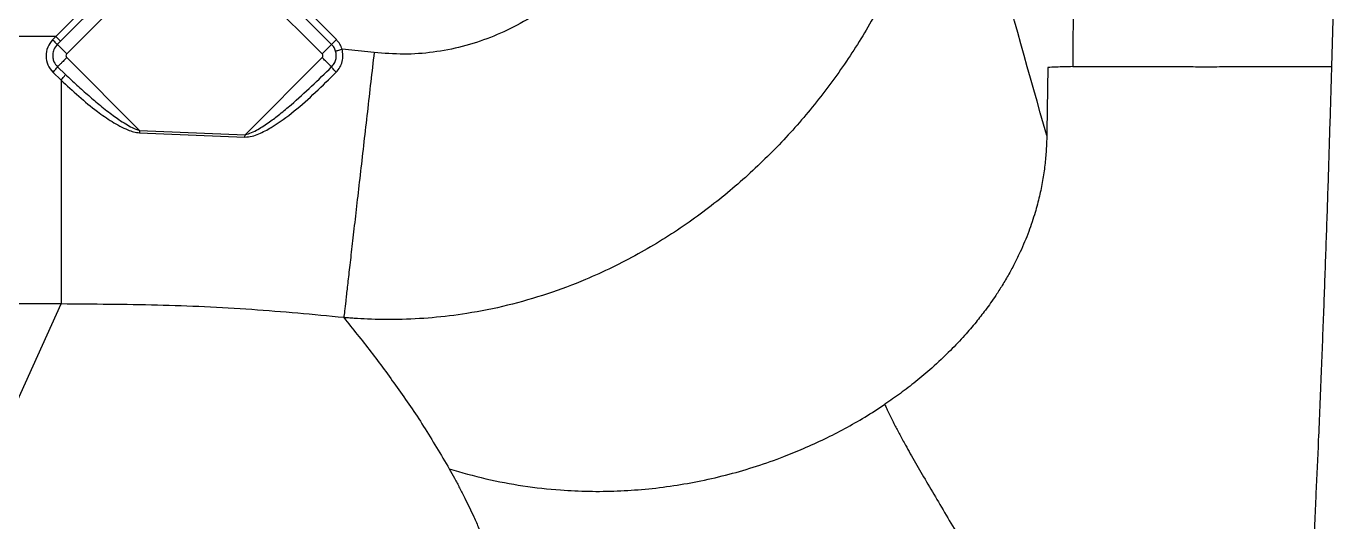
# Model space of a CAD drawing. Extents: x 943 to 1030, y 781 to 934.
# Drawn here: x 991.03 to 1000.76, y 828.39 to 832.04 of the extents above; entities that cross this region are included whole.
import ezdxf

# ---------------------------------------------------------------- set-up
doc = ezdxf.new("R2010")
doc.units = 0
doc.header["$MEASUREMENT"] = 0
doc.layers.add('1', color=4, linetype='Continuous')

# ---------------------------------------------------------------- blocks, each defined once
blk = doc.blocks.new('AIRA')
at = {"layer": '1', "color": 3, "linetype": 'Continuous', "lineweight": 25}
for p, q in [((48.7032, 29.4377), (48.0677, 28.8021)), ((48.7381, 29.4028), (48.1025, 28.7672)), ((50.1045, 28.744), (49.4457, 29.4028)), ((50.1394, 28.7788), (49.4805, 29.4377)), ((48.149, 28.6742), (48.8078, 29.3331)), ((49.3759, 29.3331), (50.0348, 28.6742)), ((48.0677, 28.8021), (47.3964, 28.8021)), ((48.0677, 28.8021), (48.0444, 28.7782)), ((48.1025, 28.7672), (48.0793, 28.7439)), ((48.149, 28.646), (48.6864, 28.1086)), ((49.4655, 28.0767), (50.0348, 28.646)), ((50.4181, 28.6838), (50.1813, 28.709)), ((48.0472, 28.5375), (48.1066, 28.4805)), ((48.0811, 28.5781), (48.1399, 28.5218)), ((48.6864, 28.1086), (48.686, 28.091)), ((48.686, 28.091), (49.4645, 28.0591)), ((48.6864, 28.1086), (49.4655, 28.0767)), ((49.4645, 28.0591), (49.4655, 28.0767)), ((48.1066, 26.8267), (40.1023, 26.8267)), ((47.1447, 24.7008), (48.1066, 26.8267))]:
    blk.add_line(p, q, dxfattribs=at)
for points, knots in [([(55.621, 35.4595), (55.6201, 35.3088), (55.6185, 35.0222), (55.6161, 34.6159), (55.6142, 34.2962), (55.6128, 34.0531), (55.6117, 33.8767), (55.6106, 33.6882), (55.6094, 33.4817), (55.608, 33.2538), (55.6066, 33.0286), (55.6052, 32.8084), (55.6039, 32.5931), (55.6026, 32.3827), (55.6013, 32.1772), (55.5984, 31.7341), (55.594, 31.0682), (55.588, 30.1961), (55.5819, 29.3707), (55.5777, 28.8386), (55.5756, 28.5794)], [0, 0, 0, 0, 0.064292, 0.122252, 0.173888, 0.201357, 0.226635, 0.249722, 0.282513, 0.315617, 0.348053, 0.379823, 0.410928, 0.441366, 0.47114, 0.500248, 0.634276, 0.762239, 0.884143, 1, 1, 1, 1]), ([(57.5829, 35.0172), (57.5827, 34.9748), (57.5823, 34.8787), (57.5815, 34.7177), (57.5804, 34.5231), (57.579, 34.2951), (57.5775, 34.0689), (57.5758, 33.8509), (57.5742, 33.6475), (57.5724, 33.4423), (57.5705, 33.2455), (57.5687, 33.0641), (57.5663, 32.833), (57.5632, 32.5577), (57.5593, 32.2468), (57.5554, 31.9622), (57.5513, 31.6753), (57.541, 31.0098), (57.5218, 29.9664), (57.4977, 29.0417), (57.4856, 28.5794)], [0, 0, 0, 0, 0.019375, 0.043899, 0.073571, 0.108391, 0.14836, 0.177319, 0.208485, 0.24186, 0.271737, 0.299182, 0.325561, 0.378494, 0.42653, 0.469667, 0.510725, 0.560018, 0.78002, 1, 1, 1, 1]), ([(54.6533, 30.8593), (54.6451, 30.7154), (54.6289, 30.4304), (54.543, 30.0108), (54.4187, 29.6081), (54.2586, 29.2273), (54.0694, 28.8695), (53.8528, 28.5341), (53.6105, 28.2201), (53.3423, 27.9277), (53.0472, 27.6569), (52.7226, 27.4091), (52.3663, 27.1871), (52.0211, 27.0193), (51.6971, 26.8972), (51.4041, 26.8127), (51.1192, 26.7556), (50.8487, 26.7225), (50.604, 26.7097), (50.4116, 26.712), (50.2897, 26.7188), (50.2361, 26.7228), (50.2104, 26.7249), (50.1991, 26.7259), (50.1942, 26.7264)], [0, 0, 0, 0, 0.065382, 0.129543, 0.192269, 0.253419, 0.312651, 0.371032, 0.429282, 0.487157, 0.54552, 0.605409, 0.666859, 0.73038, 0.774508, 0.819852, 0.865205, 0.903117, 0.940697, 0.973893, 0.988539, 0.994975, 0.997802, 1, 1, 1, 1]), ([(55.3841, 28.0704), (55.2558, 28.5212), (54.9915, 29.4503), (54.7682, 30.3805), (54.6533, 30.8593)], [0, 0, 0, 0, 0.485218, 1, 1, 1, 1]), ([(52.6669, 30.8428), (52.6653, 30.77), (52.662, 30.6245), (52.6273, 30.4082), (52.5713, 30.1965), (52.4853, 29.9692), (52.3627, 29.731), (52.1977, 29.4902), (52.0198, 29.2891), (51.8399, 29.1258), (51.6638, 28.9947), (51.4765, 28.8826), (51.2775, 28.7911), (51.0698, 28.7235), (50.855, 28.6821), (50.6363, 28.6662), (50.4911, 28.6778), (50.4181, 28.6837)], [0, 0, 0, 0, 0.062404, 0.124841, 0.187409, 0.250116, 0.333067, 0.416698, 0.500012, 0.562861, 0.624956, 0.688136, 0.749851, 0.812548, 0.875114, 0.937232, 1, 1, 1, 1]), ([(48.0444, 28.7782), (48.0307, 28.7603), (48.0034, 28.7246), (47.9922, 28.6569), (48.005, 28.5897), (48.0331, 28.555), (48.0472, 28.5375)], [0, 0, 0, 0, 0.250785, 0.500374, 0.749591, 1, 1, 1, 1]), ([(48.0444, 28.7782), (48.0484, 28.7742), (48.0566, 28.766), (48.0676, 28.7552), (48.0759, 28.7471), (48.0782, 28.745), (48.0793, 28.7439)], [0, 0, 0, 0, 0.242253, 0.5, 0.757747, 1, 1, 1, 1]), ([(48.0793, 28.7439), (48.0697, 28.7317), (48.0522, 28.7095), (48.0444, 28.6733), (48.0457, 28.6426), (48.0546, 28.6097), (48.0711, 28.59), (48.0811, 28.5781)], [0, 0, 0, 0, 0.249892, 0.453913, 0.585869, 0.749975, 1, 1, 1, 1]), ([(50.1341, 28.6946), (50.1307, 28.7038), (50.1238, 28.722), (50.1109, 28.7366), (50.1045, 28.744)], [0, 0, 0, 0, 0.500439, 1, 1, 1, 1]), ([(50.1813, 28.709), (50.1764, 28.7219), (50.1667, 28.7478), (50.1485, 28.7685), (50.1394, 28.7788)], [0, 0, 0, 0, 0.500084, 1, 1, 1, 1]), ([(48.149, 28.6742), (48.1473, 28.6722), (48.1441, 28.668), (48.1427, 28.6601), (48.1441, 28.6521), (48.1473, 28.648), (48.149, 28.646)], [0, 0, 0, 0, 0.25001, 0.5, 0.74999, 1, 1, 1, 1]), ([(50.0348, 28.646), (50.0364, 28.648), (50.0397, 28.6521), (50.0411, 28.6601), (50.0397, 28.668), (50.0364, 28.6722), (50.0348, 28.6742)], [0, 0, 0, 0, 0.25001, 0.5, 0.74999, 1, 1, 1, 1]), ([(50.1038, 28.5769), (50.1109, 28.585), (50.1249, 28.601), (50.1367, 28.6312), (50.141, 28.6633), (50.1364, 28.6842), (50.1341, 28.6946)], [0, 0, 0, 0, 0.250468, 0.500055, 0.749592, 1, 1, 1, 1]), ([(50.1341, 28.6946), (50.1355, 28.6951), (50.1385, 28.696), (50.1498, 28.6994), (50.1646, 28.7039), (50.1758, 28.7074), (50.1813, 28.709)], [0, 0, 0, 0, 0.242147, 0.5, 0.757853, 1, 1, 1, 1]), ([(50.1379, 28.5381), (50.1479, 28.5497), (50.168, 28.5732), (50.1848, 28.6169), (50.1909, 28.6635), (50.1845, 28.6939), (50.1813, 28.709)], [0, 0, 0, 0, 0.248838, 0.499383, 0.750119, 1, 1, 1, 1]), ([(50.4181, 28.6837), (50.4099, 28.6114), (50.393, 28.4642), (50.3677, 28.2427), (50.3423, 28.0209), (50.3174, 27.8036), (50.2937, 27.5957), (50.2715, 27.4022), (50.2515, 27.2275), (50.2341, 27.0753), (50.2195, 26.9478), (50.208, 26.8471), (50.1993, 26.771), (50.1959, 26.7411), (50.1942, 26.7264)], [0, 0, 0, 0, 0.07817, 0.159016, 0.242139, 0.327055, 0.41321, 0.499999, 0.586788, 0.672944, 0.75786, 0.840983, 0.92183, 1, 1, 1, 1]), ([(48.0472, 28.5375), (48.051, 28.5416), (48.059, 28.55), (48.0696, 28.5622), (48.0778, 28.5724), (48.08, 28.5762), (48.0811, 28.5781)], [0, 0, 0, 0, 0.2424, 0.5, 0.7576, 1, 1, 1, 1]), ([(48.1066, 28.4805), (48.1103, 28.4845), (48.118, 28.4927), (48.1283, 28.505), (48.1363, 28.5155), (48.1387, 28.5197), (48.1399, 28.5218)], [0, 0, 0, 0, 0.242804, 0.5, 0.757196, 1, 1, 1, 1]), ([(48.1399, 28.5218), (48.168, 28.4954), (48.2243, 28.4424), (48.3098, 28.3656), (48.3837, 28.3027), (48.4442, 28.2543), (48.4899, 28.2197), (48.536, 28.1868), (48.5831, 28.1566), (48.6326, 28.1268), (48.6683, 28.1147), (48.6864, 28.1086)], [0, 0, 0, 0, 0.167627, 0.336049, 0.500056, 0.590345, 0.673672, 0.750076, 0.83704, 0.917503, 1, 1, 1, 1]), ([(49.4645, 28.0591), (49.4821, 28.0605), (49.5174, 28.0632), (49.5831, 28.0886), (49.6907, 28.1454), (49.8301, 28.25), (49.9872, 28.3892), (50.0876, 28.4884), (50.1379, 28.5381)], [0, 0, 0, 0, 0.062166, 0.124727, 0.249293, 0.499454, 0.749261, 1, 1, 1, 1]), ([(49.4655, 28.0767), (49.4818, 28.0813), (49.5149, 28.0906), (49.5748, 28.1238), (49.6445, 28.1693), (49.7256, 28.2311), (49.8299, 28.3181), (49.9571, 28.4341), (50.0549, 28.5293), (50.1038, 28.5769)], [0, 0, 0, 0, 0.061535, 0.125329, 0.250348, 0.368301, 0.500491, 0.750109, 1, 1, 1, 1]), ([(50.1379, 28.5381), (50.1339, 28.5422), (50.1258, 28.5506), (50.115, 28.5626), (50.1068, 28.5722), (50.1048, 28.5754), (50.1038, 28.5769)], [0, 0, 0, 0, 0.242084, 0.5, 0.757916, 1, 1, 1, 1]), ([(55.3919, 28.5733), (55.3906, 28.4894), (55.388, 28.3217), (55.3854, 28.1542), (55.3841, 28.0705)], [0, 0, 0, 0, 0.5003043, 1, 1, 1, 1]), ([(55.5756, 28.5794), (55.5551, 28.5789), (55.494, 28.5776), (55.4326, 28.575), (55.3919, 28.5733)], [0, 0, 0, 0, 0.337159, 1, 1, 1, 1]), ([(55.5757, 28.5794), (55.5845, 28.5794), (55.6016, 28.5793), (55.6466, 28.5794), (55.7041, 28.5794), (55.7781, 28.5793), (55.867, 28.5794), (55.9595, 28.5794), (56.0472, 28.5793), (56.1263, 28.5794), (56.226, 28.5795), (56.3496, 28.5794), (56.5001, 28.5791), (56.6567, 28.5792), (56.8191, 28.5793), (56.986, 28.5793), (57.154, 28.5793), (57.3221, 28.5794), (57.4304, 28.5794), (57.4856, 28.5794)], [0, 0, 0, 0, 0.065706, 0.126357, 0.188911, 0.250565, 0.315609, 0.378468, 0.420024, 0.460571, 0.500132, 0.563991, 0.62682, 0.688642, 0.750001, 0.812477, 0.875034, 0.936311, 1, 1, 1, 1]), ([(57.4856, 28.5794), (57.4813, 28.4277), (57.4726, 28.1256), (57.4585, 27.6754), (57.4435, 27.2275), (57.4272, 26.7745), (57.4091, 26.3049), (57.3903, 25.8536), (57.3757, 25.5218), (57.3663, 25.3188), (57.3612, 25.209), (57.356, 25.0993), (57.3508, 24.9916), (57.3455, 24.884), (57.3399, 24.772), (57.3353, 24.6817), (57.3319, 24.6149), (57.3298, 24.5734), (57.3275, 24.5293), (57.325, 24.4827), (57.3224, 24.4335), (57.3197, 24.3817), (57.3168, 24.3274), (57.3119, 24.2364), (57.3058, 24.1245), (57.2992, 24.0072), (57.2952, 23.9369), (57.2933, 23.9038), (57.2927, 23.8944), (57.2926, 23.8914), (57.2925, 23.8904), (57.2925, 23.8901), (57.2925, 23.89), (57.2925, 23.8899), (57.2925, 23.8899), (57.2925, 23.8899), (57.2925, 23.8899), (57.2925, 23.8899), (57.2925, 23.8899), (57.2844, 23.7485), (57.2674, 23.4616), (57.2473, 23.1443), (57.2338, 22.9391), (57.2276, 22.8468), (57.2215, 22.7553), (57.2148, 22.6583), (57.2079, 22.5588), (57.2013, 22.4661), (57.1971, 22.4075), (57.1953, 22.3833)], [0, 0, 0, 0, 0.071196, 0.141711, 0.212372, 0.28328, 0.357144, 0.436742, 0.499998, 0.517245, 0.534981, 0.553204, 0.570442, 0.587314, 0.6055, 0.625, 0.631338, 0.638097, 0.645277, 0.652878, 0.660902, 0.669347, 0.678213, 0.687502, 0.713927, 0.733154, 0.74518, 0.748491, 0.749472, 0.749824, 0.749935, 0.749975, 0.74999, 0.749997, 0.75, 0.750001, 0.750002, 0.750002, 0.750002, 0.750002, 0.819631, 0.891743, 0.907681, 0.92198, 0.937848, 0.953473, 0.970518, 0.987776, 1, 1, 1, 1]), ([(48.1066, 28.4805), (48.15, 28.44), (48.2367, 28.3591), (48.3621, 28.2562), (48.4821, 28.1717), (48.5725, 28.1224), (48.6418, 28.0965), (48.6713, 28.0928), (48.686, 28.091)], [0, 0, 0, 0, 0.250944, 0.501505, 0.688997, 0.875792, 0.938068, 1, 1, 1, 1]), ([(55.3842, 28.0704), (55.3832, 28.0345), (55.381, 27.9616), (55.3705, 27.8508), (55.354, 27.7371), (55.3303, 27.6208), (55.297, 27.4949), (55.251, 27.3576), (55.205, 27.2473), (55.1689, 27.1709), (55.1486, 27.1301), (55.1271, 27.089), (55.1043, 27.0475), (55.0803, 27.0057), (55.0482, 26.9526), (54.9997, 26.8771), (54.9357, 26.7867), (54.8589, 26.6882), (54.7736, 26.5884), (54.6653, 26.4738), (54.5449, 26.3603), (54.4201, 26.2554), (54.3046, 26.1663), (54.2268, 26.1125), (54.1884, 26.086)], [0, 0, 0, 0, 0.047192, 0.095803, 0.145819, 0.197227, 0.250005, 0.314011, 0.382696, 0.401457, 0.420534, 0.439928, 0.459636, 0.47966, 0.499999, 0.536723, 0.590672, 0.636174, 0.689283, 0.749987, 0.826431, 0.887756, 0.944582, 1, 1, 1, 1]), ([(50.1942, 26.7264), (49.968, 26.7479), (49.5103, 26.7915), (48.8136, 26.8215), (48.3438, 26.825), (48.1066, 26.8267)], [0, 0, 0, 0, 0.3259702, 0.6597114, 1, 1, 1, 1]), ([(50.1942, 26.7264), (50.2607, 26.6433), (50.3922, 26.479), (50.5896, 26.2118), (50.7859, 25.9274), (50.9105, 25.7152), (50.9732, 25.6085)], [0, 0, 0, 0, 0.25289, 0.500002, 0.748577, 1, 1, 1, 1]), ([(50.9732, 25.6085), (51.0629, 25.5829), (51.2423, 25.5317), (51.5172, 25.4809), (51.7714, 25.4521), (52.0038, 25.4417), (52.2119, 25.4439), (52.4209, 25.4578), (52.6272, 25.483), (52.8343, 25.5198), (53.0384, 25.5676), (53.2426, 25.6273), (53.4259, 25.6919), (53.5938, 25.7604), (53.7444, 25.8293), (53.895, 25.9069), (54.0433, 25.9912), (54.1395, 26.0541), (54.1884, 26.086)], [0, 0, 0, 0, 0.083256, 0.166359, 0.249846, 0.312334, 0.374811, 0.43627, 0.499775, 0.560587, 0.624139, 0.686722, 0.750113, 0.797087, 0.848081, 0.897423, 0.94789, 1, 1, 1, 1]), ([(54.1884, 26.086), (54.1929, 26.0752), (54.2022, 26.0532), (54.2194, 26.0166), (54.2387, 25.9769), (54.2643, 25.9264), (54.2977, 25.8633), (54.348, 25.7715), (54.4131, 25.6565), (54.495, 25.5155), (54.5831, 25.3655), (54.6754, 25.2091), (54.7711, 25.0466), (54.8682, 24.8804), (54.9662, 24.7109), (55.0641, 24.5392), (55.1611, 24.3663), (55.2562, 24.1925), (55.3493, 24.0174), (55.44, 23.843), (55.5276, 23.6684), (55.612, 23.4939), (55.6765, 23.3549), (55.7236, 23.2501), (55.7548, 23.1793), (55.786, 23.1068), (55.8105, 23.0485), (55.8281, 23.0056), (55.8402, 22.976), (55.8528, 22.9448), (55.8658, 22.9121), (55.8793, 22.8779), (55.8931, 22.8421), (55.9044, 22.8127), (55.9159, 22.7822), (55.9303, 22.7438), (55.9492, 22.692), (55.9682, 22.6388), (55.9837, 22.5941), (56.0023, 22.5395), (56.0236, 22.4744), (56.0486, 22.3932), (56.0641, 22.341), (56.0723, 22.3135)], [0, 0, 0, 0, 0.017262, 0.035102, 0.052731, 0.070138, 0.097873, 0.124954, 0.166829, 0.208605, 0.250232, 0.292064, 0.333361, 0.375442, 0.416935, 0.458354, 0.500395, 0.541617, 0.582789, 0.625295, 0.666023, 0.707371, 0.750197, 0.76602, 0.783127, 0.801539, 0.818842, 0.8257, 0.832947, 0.840585, 0.848619, 0.857049, 0.86588, 0.875115, 0.878873, 0.88865, 0.903741, 0.917653, 0.92875, 0.937558, 0.959174, 0.978518, 1, 1, 1, 1]), ([(50.9732, 25.6085), (50.9859, 25.5857), (51.0116, 25.5394), (51.0497, 25.4678), (51.0866, 25.3954), (51.1215, 25.3242), (51.1565, 25.2496), (51.1918, 25.1706), (51.2155, 25.1134), (51.2272, 25.0851)], [0, 0, 0, 0, 0.139214, 0.2813352, 0.4263749, 0.5618752, 0.6900715, 0.8467466, 1, 1, 1, 1])]:
    blk.add_open_spline(points, degree=3, knots=knots, dxfattribs=at)
for points in [[(48.1025, 28.7672), (48.1014, 28.7683), (48.0992, 28.7706), (48.0909, 28.7789), (48.0801, 28.7897), (48.0718, 28.798), (48.0677, 28.8021)], [(48.0793, 28.7439), (48.0815, 28.7417), (48.0859, 28.7373), (48.1025, 28.7207), (48.1242, 28.699), (48.1407, 28.6825), (48.149, 28.6742)], [(50.0348, 28.6742), (50.0431, 28.6825), (50.0596, 28.6991), (50.0813, 28.7207), (50.0979, 28.7373), (50.1023, 28.7417), (50.1045, 28.744)], [(50.1394, 28.7788), (50.1352, 28.7747), (50.1269, 28.7664), (50.1161, 28.7556), (50.1078, 28.7473), (50.1056, 28.7451), (50.1045, 28.744)], [(48.149, 28.646), (48.1414, 28.6384), (48.1262, 28.6232), (48.1059, 28.6029), (48.0895, 28.5865), (48.0839, 28.5809), (48.0811, 28.5781)], [(50.1038, 28.5769), (50.1013, 28.5794), (50.0963, 28.5844), (50.0798, 28.6009), (50.0587, 28.622), (50.0428, 28.638), (50.0348, 28.646)], [(48.1066, 28.4805), (48.1066, 28.3782), (48.1066, 28.1738), (48.1066, 27.8846), (48.1066, 27.6172), (48.1066, 27.379), (48.1066, 27.1753), (48.1066, 27.0124), (48.1066, 26.8897), (48.1066, 26.8477), (48.1066, 26.8267)]]:
    blk.add_open_spline(points, degree=3, dxfattribs=at)

msp = doc.modelspace()

# ---------------------------------------------------------------- block references
at = {"layer": '1'}
msp.add_blockref('AIRA', (943.1775, 803.1658), dxfattribs=at)

doc.saveas('drawing.dxf')
